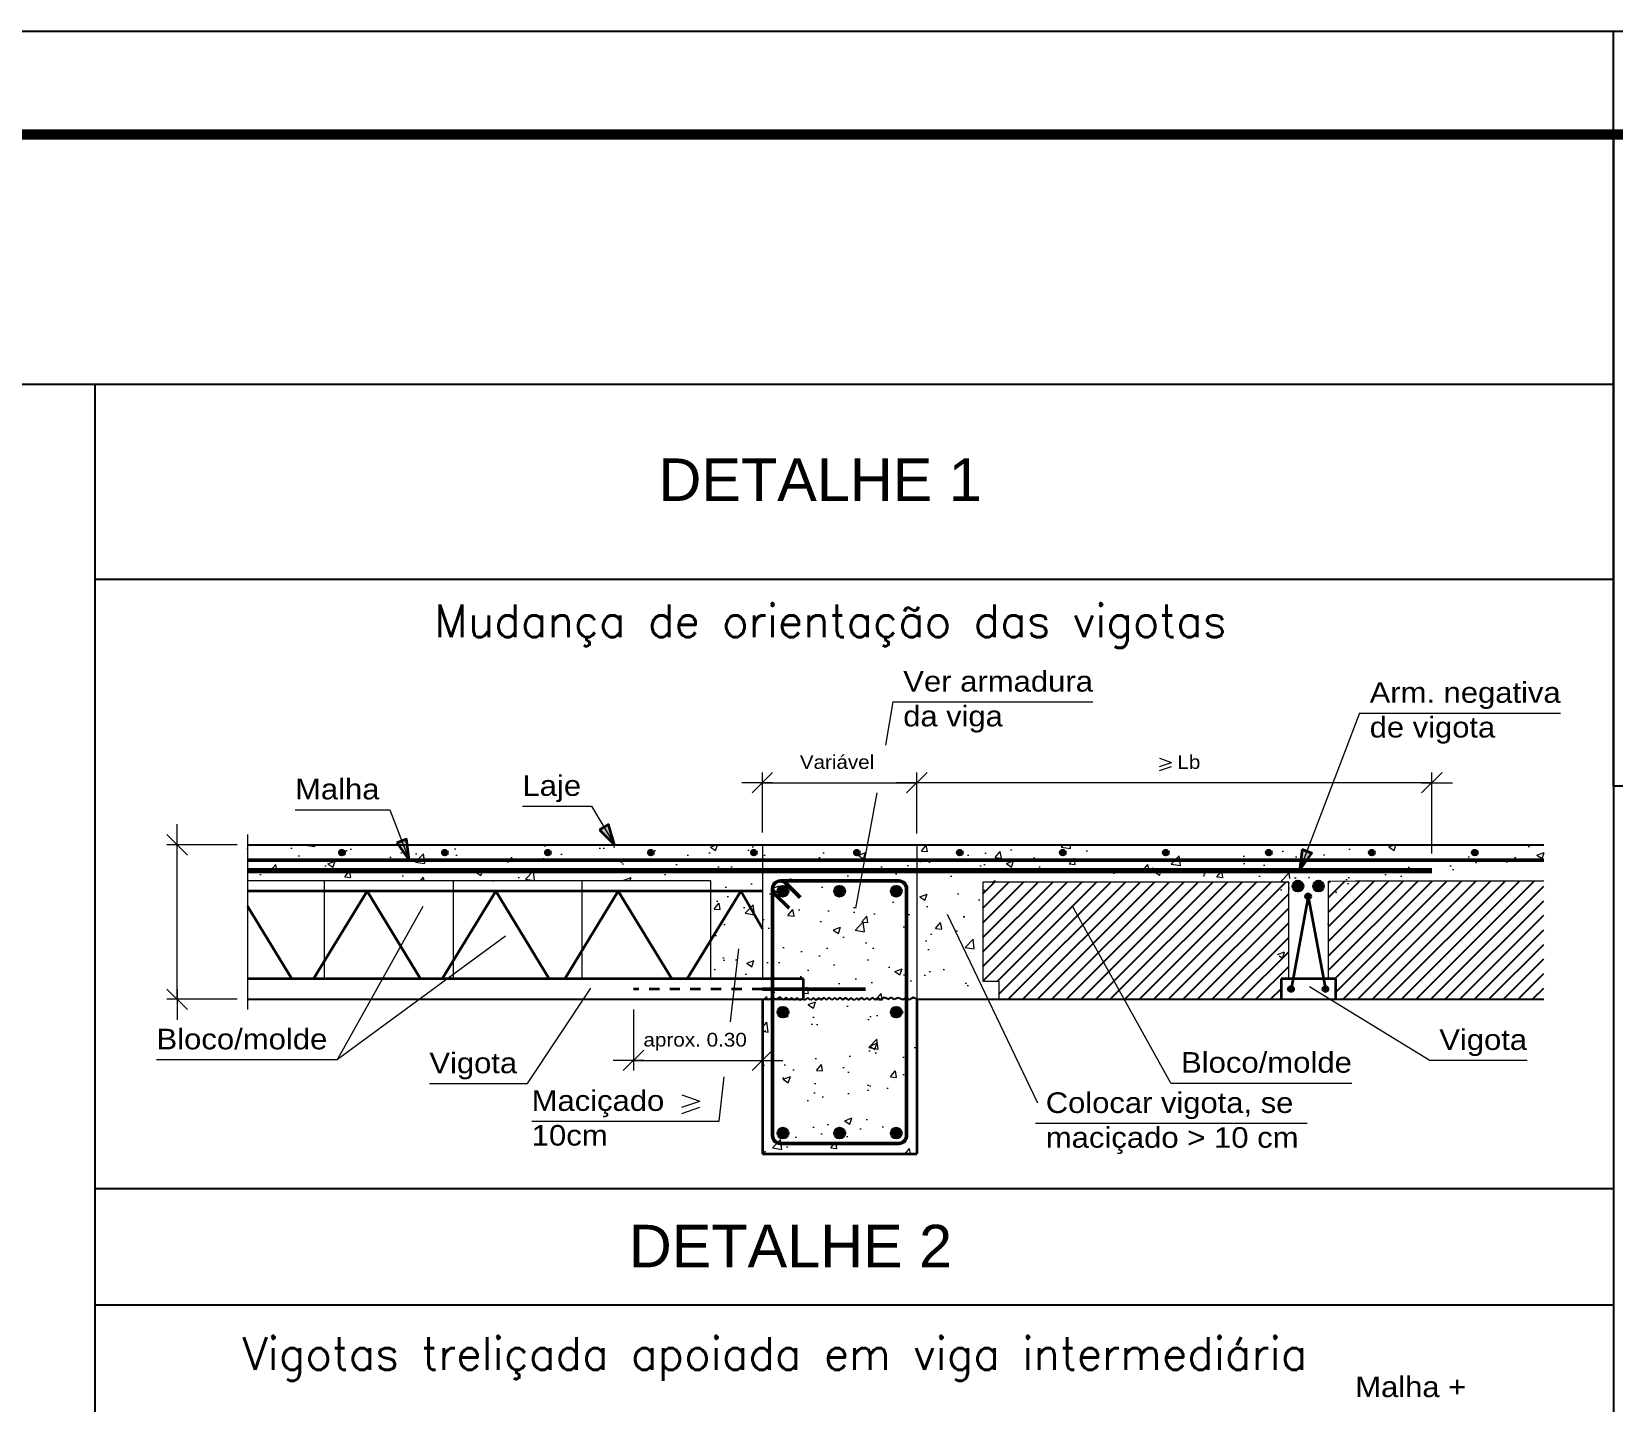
# Model space of a CAD drawing. Header units: millimetres. Extents: x 480 to 1615, y -207 to 251.
# Drawn here: x 820.29 to 835.65, y -98.44 to -85.13 of the extents above; entities that cross this region are included whole.
import ezdxf
from ezdxf.enums import TextEntityAlignment as Align

# ---------------------------------------------------------------- set-up
doc = ezdxf.new("R2010")
doc.units = ezdxf.units.MM
doc.linetypes.add('DASHDOT', pattern=[18.5, 12, -3, 0.5, -3])
doc.linetypes.add('DASHED2', pattern=[0.0625, 0.041667, -0.020833])
for name, color, linetype, lineweight in [('0-CYPE0', 10, 'Continuous', 13), ('0-CYPE1', 2, 'Continuous', 18), ('0-CYPE2', 140, 'Continuous', 35), ('0-CYPE3', 5, 'Continuous', 50), ('0-CYPE4', 6, 'Continuous', 70)]:
    doc.layers.add(name, color=color, linetype=linetype, lineweight=lineweight)
for name, color, linetype in [('ARQ-FOLHA', 7, 'Continuous'), ('ARQ-TEXTO2', 2, 'Continuous'), ('Camada 1', 7, 'Continuous')]:
    doc.layers.add(name, color=color, linetype=linetype)
doc.styles.add('CYPETXT', font='arial.ttf', dxfattribs={"height": 0.2})
doc.styles.add('ROMANS', font='romans.shx')
doc.styles.add('TQS_ARIAL', font='arial.ttf')

# ---------------------------------------------------------------- blocks, each defined once
blk = doc.blocks.new('FOLHA A1')
at = {"layer": 'ARQ-FOLHA'}
for p, q in [((841, 0), (0, 0)), ((656, -10), (656, 0))]:
    blk.add_line(p, q, dxfattribs=at)
at = {"layer": 'ARQ-FOLHA', "const_width": 1}
blk.add_lwpolyline([(25, -10), (25, -584), (831, -584), (831, -10), (25, -10)], dxfattribs=at)

msp = doc.modelspace()

# ---------------------------------------------------------------- hatches: boundary and pattern name
h = msp.add_hatch()
h.set_pattern_fill('_USER', color=256, scale=0.1, angle=45, pattern_type=0)
h.set_pattern_definition([(45, (816.78634, -105.81453), (-0.0707107, 0.0707107), [])])
h.paths.add_polyline_path([(832.493, -93.39), (829.523, -93.39), (829.523, -94.351), (829.679, -94.351), (829.679, -94.528), (832.418, -94.528), (832.418, -94.328), (832.493, -94.328)])
h.paths.add_polyline_path([(834.97, -93.378), (833.141, -93.378), (832.88, -93.379), (832.88, -94.328), (832.946, -94.328), (832.946, -94.528), (834.97, -94.528)])
at = {"layer": '0-CYPE0'}
h = msp.add_hatch(dxfattribs=at)
h.set_pattern_fill('ID9', color=256, style=0, pattern_type=2)
h.set_pattern_definition([(50.00002, (722.6395, -239.9404), (0.71726, -0.06275), [0.075, -0.825]), (355, (722.6395, -239.9404), (-0.13875, 0.75219), [0.06, -0.66]), (100.4514, (722.69925, -239.94565), (0.57851, 0.68944), [0.06374, -0.70114]), (46.1842, (722.6395, -239.7404), (1.06724, -0.16552), [0.1125, -1.2375]), (96.6356, (722.7284, -239.7542), (0.934665, 0.97412), [0.09561, -1.051715]), (351.1842, (722.6395, -239.7404), (0.93466, 0.97412), [0.09, -0.99]), (21, (722.7395, -239.7904), (0.596905, -0.40262), [0.075, -0.825]), (326, (722.7395, -239.7904), (0.243315, 0.72515), [0.06, -0.66]), (71.4514, (722.7892, -239.824), (0.840225, 0.32253), [0.06374, -0.70114]), (37.49997, (722.63948, -239.94042), (0.01216, 0.332895), [0, -0.652, 0, -0.67, 0, -0.6625]), (7.50002, (722.63948, -239.94042), (0.26307, 0.39441), [0, -0.382, 0, -0.637, 0, -0.2525]), (327.49998, (722.41648, -239.94042), (0.53382, -0.022555), [0, -0.25, 0, -0.78, 0, -1.035]), (317.49998, (722.3165, -239.9404), (0.583185, 0.100105), [0, -0.325, 0, -0.518, 0, -0.735])])
h.paths.add_polyline_path([(834.97, -93.028), (822.382, -93.028), (822.382, -93.378), (826.882, -93.378), (826.882, -94.328), (827.382, -94.328), (827.382, -96.028), (828.882, -96.028), (828.882, -94.528), (829.505, -94.528), (829.371, -94.347), (829.337, -94.125), (829.439, -94.074), (829.576, -93.322), (832.227, -93.356), (832.381, -93.8), (832.381, -94.091), (832.5, -94.193), (832.5, -93.356), (832.876, -93.339), (832.808, -93.8), (832.876, -94.005), (832.911, -94.091), (833.099, -93.373), (834.98, -93.356)], flags=0)
at = {"layer": '0-CYPE2'}
for points in [[(825.801, -92.882), (825.946, -93.028), (825.887, -92.831)], [(823.833, -93.009), (823.951, -93.178), (823.927, -92.973)], [(832.623, -93.073), (832.599, -93.278), (832.716, -93.109)]]:
    msp.add_hatch(color=256, dxfattribs=at).paths.add_polyline_path(points)
h = msp.add_hatch(color=256, dxfattribs=at)
edge = h.paths.add_edge_path()
edge.add_arc((823.3, -93.103), 0.025, 0, 360)
h = msp.add_hatch(color=256, dxfattribs=at)
edge = h.paths.add_edge_path()
edge.add_arc((824.3, -93.103), 0.025, 0, 360)
h = msp.add_hatch(color=256, dxfattribs=at)
edge = h.paths.add_edge_path()
edge.add_arc((825.3, -93.103), 0.025, 0, 360)
h = msp.add_hatch(color=256, dxfattribs=at)
edge = h.paths.add_edge_path()
edge.add_arc((826.3, -93.103), 0.025, 0, 360)
h = msp.add_hatch(color=256, dxfattribs=at)
edge = h.paths.add_edge_path()
edge.add_arc((827.3, -93.103), 0.025, 0, 360)
h = msp.add_hatch(color=256, dxfattribs=at)
edge = h.paths.add_edge_path()
edge.add_arc((828.3, -93.103), 0.025, 0, 360)
h = msp.add_hatch(color=256, dxfattribs=at)
edge = h.paths.add_edge_path()
edge.add_arc((829.3, -93.103), 0.025, 0, 360)
h = msp.add_hatch(color=256, dxfattribs=at)
edge = h.paths.add_edge_path()
edge.add_arc((830.3, -93.103), 0.025, 0, 360)
h = msp.add_hatch(color=256, dxfattribs=at)
edge = h.paths.add_edge_path()
edge.add_arc((831.3, -93.103), 0.025, 0, 360)
h = msp.add_hatch(color=256, dxfattribs=at)
edge = h.paths.add_edge_path()
edge.add_arc((832.3, -93.103), 0.025, 0, 360)
h = msp.add_hatch(color=256, dxfattribs=at)
edge = h.paths.add_edge_path()
edge.add_arc((833.3, -93.103), 0.025, 0, 360)
h = msp.add_hatch(color=256, dxfattribs=at)
edge = h.paths.add_edge_path()
edge.add_arc((834.3, -93.103), 0.025, 0, 360)
h = msp.add_hatch(color=256, dxfattribs=at)
edge = h.paths.add_edge_path()
edge.add_arc((832.582, -93.428), 0.05, 0, 360)
h = msp.add_hatch(color=256, dxfattribs=at)
edge = h.paths.add_edge_path()
edge.add_arc((832.782, -93.428), 0.05, 0, 360)
h = msp.add_hatch(color=256, dxfattribs=at)
edge = h.paths.add_edge_path()
edge.add_arc((827.582, -93.478), 0.05, 0, 360)
h = msp.add_hatch(color=256, dxfattribs=at)
edge = h.paths.add_edge_path()
edge.add_arc((828.132, -93.478), 0.05, 0, 360)
h = msp.add_hatch(color=256, dxfattribs=at)
edge = h.paths.add_edge_path()
edge.add_arc((828.682, -93.478), 0.05, 0, 360)
h = msp.add_hatch(color=256, dxfattribs=at)
edge = h.paths.add_edge_path()
edge.add_arc((832.682, -93.528), 0.025, 0, 360)
h = msp.add_hatch(color=256, dxfattribs=at)
edge = h.paths.add_edge_path()
edge.add_arc((832.515, -94.428), 0.025, 0, 360)
h = msp.add_hatch(color=256, dxfattribs=at)
edge = h.paths.add_edge_path()
edge.add_arc((832.849, -94.428), 0.025, 0, 360)
h = msp.add_hatch(color=256, dxfattribs=at)
edge = h.paths.add_edge_path()
edge.add_arc((827.582, -94.653), 0.05, 0, 360)
h = msp.add_hatch(color=256, dxfattribs=at)
edge = h.paths.add_edge_path()
edge.add_arc((828.682, -94.653), 0.05, 0, 360)
h = msp.add_hatch(color=256, dxfattribs=at)
edge = h.paths.add_edge_path()
edge.add_arc((827.582, -95.828), 0.05, 0, 360)
h = msp.add_hatch(color=256, dxfattribs=at)
edge = h.paths.add_edge_path()
edge.add_arc((828.132, -95.828), 0.05, 0, 360)
h = msp.add_hatch(color=256, dxfattribs=at)
edge = h.paths.add_edge_path()
edge.add_arc((828.682, -95.828), 0.05, 0, 360)

# ---------------------------------------------------------------- linework, layer by layer
for p, q in [((835.645, -86.128), (823.567, -86.128)), ((835.645, -86.128), (835.645, -143.528)), ((772.545, -88.552), (835.645, -88.552)), ((820.901, -88.552), (820.901, -143.528)), ((820.901, -90.448), (835.645, -90.448)), ((822.382, -93.028), (834.97, -93.028)), ((822.382, -94.528), (827.782, -94.528)), ((827.417, -94.513), (827.387, -94.533)), ((827.443, -94.533), (827.417, -94.513)), ((827.479, -94.513), (827.443, -94.533)), ((827.517, -94.529), (827.479, -94.513)), ((827.554, -94.508), (827.517, -94.529)), ((827.582, -94.532), (827.554, -94.508)), ((827.612, -94.512), (827.582, -94.532)), ((827.638, -94.532), (827.612, -94.512)), ((827.666, -94.513), (827.636, -94.533)), ((827.692, -94.534), (827.666, -94.513)), ((827.721, -94.515), (827.691, -94.535)), ((827.747, -94.535), (827.721, -94.515)), ((827.775, -94.516), (827.745, -94.536)), ((827.801, -94.536), (827.775, -94.516)), ((827.824, -94.513), (827.794, -94.534)), ((827.85, -94.534), (827.824, -94.513)), ((827.878, -94.515), (827.848, -94.535)), ((827.904, -94.535), (827.878, -94.515)), ((827.932, -94.516), (827.902, -94.537)), ((827.958, -94.537), (827.932, -94.516)), ((827.981, -94.514), (827.951, -94.534)), ((828.007, -94.534), (827.981, -94.514)), ((828.031, -94.512), (828.001, -94.532)), ((828.057, -94.532), (828.031, -94.512)), ((828.086, -94.513), (828.055, -94.534)), ((828.111, -94.534), (828.086, -94.513)), ((828.137, -94.512), (828.106, -94.532)), ((828.162, -94.533), (828.137, -94.512)), ((828.191, -94.514), (828.161, -94.534)), ((828.217, -94.534), (828.191, -94.514)), ((828.245, -94.515), (828.215, -94.535)), ((828.271, -94.535), (828.245, -94.515)), ((828.299, -94.516), (828.269, -94.537)), ((828.325, -94.537), (828.299, -94.516)), ((828.347, -94.513), (828.317, -94.533)), ((828.373, -94.533), (828.347, -94.513)), ((828.401, -94.514), (828.371, -94.534)), ((828.427, -94.535), (828.401, -94.514)), ((828.451, -94.512), (828.421, -94.532)), ((828.477, -94.533), (828.451, -94.512)), ((828.505, -94.514), (828.475, -94.534)), ((828.531, -94.534), (828.505, -94.514)), ((828.564, -94.512), (828.528, -94.533)), ((828.602, -94.528), (828.564, -94.512)), ((828.636, -94.509), (828.599, -94.53)), ((828.662, -94.53), (828.636, -94.509)), ((828.699, -94.513), (828.662, -94.53)), ((828.745, -94.533), (828.699, -94.513)), ((828.782, -94.512), (828.745, -94.533)), ((828.808, -94.533), (828.782, -94.512)), ((828.845, -94.512), (828.808, -94.533)), ((828.882, -94.528), (828.845, -94.512)), ((828.882, -94.528), (834.97, -94.528)), ((835.645, -96.368), (820.901, -96.368)), ((820.901, -97.496), (835.645, -97.496))]:
    msp.add_line(p, q)
msp.add_lwpolyline([(835.645, -86.128), (840.871, -86.128), (840.871, -92.458), (835.645, -92.458)], close=True)
at = {"layer": '0-CYPE1'}
for p, q in [((828.65, -91.639), (828.579, -92.06)), ((828.65, -91.639), (830.592, -91.639)), ((833.179, -91.748), (832.599, -93.278)), ((833.179, -91.748), (835.133, -91.748)), ((831.237, -92.187), (831.353, -92.227)), ((831.237, -92.267), (831.353, -92.227)), ((831.237, -92.307), (831.353, -92.267)), ((827.482, -92.424), (827.182, -92.424)), ((827.282, -92.524), (827.482, -92.324)), ((827.382, -92.909), (827.382, -92.324)), ((827.382, -92.424), (828.882, -92.424)), ((828.982, -92.424), (828.682, -92.424)), ((828.982, -92.324), (828.782, -92.524)), ((828.882, -92.916), (828.882, -92.324)), ((833.882, -92.424), (828.882, -92.424)), ((833.782, -92.524), (833.982, -92.324)), ((833.782, -92.424), (834.082, -92.424)), ((833.882, -93.111), (833.882, -92.324)), ((828.493, -92.524), (828.286, -93.642)), ((822.845, -92.686), (823.764, -92.686)), ((823.764, -92.686), (823.951, -93.178)), ((825.052, -92.652), (825.722, -92.652)), ((825.722, -92.652), (825.946, -93.028)), ((821.699, -93.128), (821.699, -92.828)), ((821.799, -93.128), (821.599, -92.928)), ((822.282, -93.028), (821.599, -93.028)), ((821.699, -94.528), (821.699, -93.028)), ((826.882, -93.378), (822.382, -93.378)), ((823.132, -94.328), (823.132, -93.378)), ((824.382, -94.328), (824.382, -93.378)), ((825.632, -94.328), (825.632, -93.378)), ((826.882, -94.328), (826.882, -93.378)), ((832.88, -93.379), (833.141, -93.378)), ((833.141, -93.378), (834.97, -93.378)), ((832.493, -93.39), (829.523, -93.39)), ((829.523, -93.39), (829.523, -94.351)), ((832.493, -94.328), (832.493, -93.39)), ((832.88, -94.328), (832.88, -93.379)), ((823.258, -95.114), (824.087, -93.622)), ((831.347, -95.341), (830.392, -93.622)), ((830.057, -95.536), (829.18, -93.705)), ((824.889, -93.916), (823.258, -95.114)), ((827.072, -94.746), (827.154, -94.037)), ((821.799, -94.628), (821.599, -94.428)), ((821.699, -94.428), (821.699, -94.728)), ((825.101, -95.346), (825.717, -94.42)), ((829.523, -94.351), (829.679, -94.351)), ((829.679, -94.351), (829.679, -94.528)), ((832.418, -94.528), (832.418, -94.328)), ((832.418, -94.328), (832.493, -94.328)), ((833.855, -95.12), (832.695, -94.408)), ((832.946, -94.328), (832.88, -94.328)), ((832.946, -94.528), (832.946, -94.328)), ((822.282, -94.528), (821.599, -94.528)), ((826.132, -94.628), (826.132, -95.221)), ((827.382, -94.628), (827.382, -95.221)), ((826.232, -95.021), (826.032, -95.221)), ((827.482, -95.021), (827.282, -95.221)), ((821.499, -95.114), (823.258, -95.114)), ((826.232, -95.121), (825.932, -95.121)), ((826.132, -95.121), (827.382, -95.121)), ((827.282, -95.121), (827.582, -95.121)), ((833.855, -95.12), (834.807, -95.12)), ((824.149, -95.346), (825.101, -95.346)), ((826.961, -95.712), (827.011, -95.28)), ((831.347, -95.341), (833.106, -95.341)), ((826.6, -95.457), (826.774, -95.517)), ((826.6, -95.577), (826.774, -95.517)), ((826.6, -95.637), (826.774, -95.577)), ((825.142, -95.712), (826.961, -95.712)), ((830.034, -95.732), (832.672, -95.732))]:
    msp.add_line(p, q, dxfattribs=at)
at = {"layer": '0-CYPE1', "linetype": 'DASHDOT'}
for p, q in [((822.382, -92.928), (822.382, -94.628)), ((827.382, -93.028), (827.382, -94.328)), ((828.882, -93.028), (828.882, -94.528))]:
    msp.add_line(p, q, dxfattribs=at)
at = {"layer": '0-CYPE1'}
msp.add_arc((829.641, -93.403), 0.025, 90, 171.0694, dxfattribs=at)
at = {"layer": '0-CYPE2'}
for p, q in [((827.382, -93.478), (822.382, -93.478)), ((823.024, -94.328), (823.544, -93.478)), ((824.063, -94.328), (823.544, -93.478)), ((824.274, -94.328), (824.794, -93.478)), ((825.313, -94.328), (824.794, -93.478)), ((825.463, -94.328), (825.983, -93.478)), ((826.503, -94.328), (825.983, -93.478)), ((826.653, -94.328), (827.172, -93.478)), ((827.382, -93.842), (827.172, -93.478)), ((832.682, -93.528), (832.515, -94.428)), ((832.682, -93.528), (832.849, -94.428)), ((822.813, -94.328), (822.382, -93.623)), ((827.782, -94.328), (822.382, -94.328)), ((827.782, -94.528), (827.782, -94.328)), ((832.946, -94.328), (832.418, -94.328)), ((832.418, -94.328), (832.418, -94.528)), ((832.946, -94.328), (832.946, -94.528)), ((827.382, -94.528), (827.382, -96.028)), ((828.882, -94.528), (828.882, -96.028)), ((827.382, -96.028), (828.882, -96.028))]:
    msp.add_line(p, q, dxfattribs=at)
at = {"layer": '0-CYPE2', "linetype": 'DASHED2'}
msp.add_line((827.382, -94.428), (826.132, -94.428), dxfattribs=at)
at = {"layer": '0-CYPE2'}
for points in [[(825.801, -92.882), (825.946, -93.028), (825.887, -92.831)], [(823.833, -93.009), (823.951, -93.178), (823.927, -92.973)], [(832.623, -93.073), (832.599, -93.278), (832.716, -93.109)]]:
    msp.add_lwpolyline(points, close=True, dxfattribs=at)
for points in [[(825.801, -92.882), (825.887, -92.831)], [(823.833, -93.009), (823.927, -92.973)], [(832.623, -93.073), (832.716, -93.109)]]:
    msp.add_lwpolyline(points, dxfattribs=at)
for centre, radius in [((823.3, -93.103), 0.025), ((824.3, -93.103), 0.025), ((825.3, -93.103), 0.025), ((826.3, -93.103), 0.025), ((827.3, -93.103), 0.025), ((828.3, -93.103), 0.025), ((829.3, -93.103), 0.025), ((830.3, -93.103), 0.025), ((831.3, -93.103), 0.025), ((832.3, -93.103), 0.025), ((833.3, -93.103), 0.025), ((834.3, -93.103), 0.025), ((832.582, -93.428), 0.05), ((832.782, -93.428), 0.05), ((827.582, -93.478), 0.05), ((828.132, -93.478), 0.05), ((828.682, -93.478), 0.05), ((832.682, -93.528), 0.025), ((832.515, -94.428), 0.025), ((832.849, -94.428), 0.025), ((827.582, -94.653), 0.05), ((828.682, -94.653), 0.05), ((827.582, -95.828), 0.05), ((828.132, -95.828), 0.05), ((828.682, -95.828), 0.05)]:
    msp.add_circle(centre, radius, dxfattribs=at)
at = {"layer": '0-CYPE3'}
for p, q in [((822.382, -93.178), (834.97, -93.178)), ((827.557, -93.378), (828.707, -93.378)), ((827.482, -95.853), (827.482, -93.453)), ((827.504, -93.506), (827.642, -93.644)), ((827.61, -93.4), (827.748, -93.538)), ((828.782, -93.453), (828.782, -95.853)), ((828.382, -94.428), (827.382, -94.428)), ((828.707, -95.928), (827.557, -95.928))]:
    msp.add_line(p, q, dxfattribs=at)
for centre, start, end in [((827.557, -93.453), 90, 180), ((827.557, -93.453), 45, 90), ((828.707, -93.453), 0, 90), ((827.557, -93.453), 180, 225), ((827.557, -95.853), 180, 270), ((828.707, -95.853), 270, 360)]:
    msp.add_arc(centre, 0.075, start, end, dxfattribs=at)
at = {"layer": '0-CYPE4'}
msp.add_line((822.382, -93.278), (833.882, -93.278), dxfattribs=at)

# ---------------------------------------------------------------- block references
at = {"layer": 'ARQ-FOLHA', "xscale": 0.1, "yscale": 0.1, "zscale": 0.1}
msp.add_blockref('FOLHA A1', (770.045, -85.128), dxfattribs=at)

# ---------------------------------------------------------------- texts
at = {"layer": '0-CYPE1', "style": 'CYPETXT'}
for s, height, width, p, p2 in [('Ver armadura', 0.2, 1.078337, (828.75, -91.539), (830.592, -91.539)), ('Arm. negativa', 0.2, 1.075569, (833.279, -91.648), (835.133, -91.648)), ('da viga ', 0.2, 1.072982, (828.75, -91.877), (829.8, -91.877)), ('de vigota ', 0.2, 1.074615, (833.279, -91.985), (834.581, -91.985)), ('Variável', 0.1333, 1.0729, (827.746, -92.29), (828.468, -92.29)), ('Lb', 0.1333, 1.081159, (831.411, -92.29), (831.635, -92.29)), ('Malha', 0.2, 1.076241, (822.845, -92.586), (823.664, -92.586)), ('Laje', 0.2, 1.079055, (825.052, -92.552), (825.622, -92.552)), ('Bloco/molde', 0.2, 1.079012, (821.499, -95.014), (823.158, -95.014)), ('aprox. 0.30 ', 0.13333, 1.077543, (826.227, -94.987), (827.287, -94.987)), ('Vigota', 0.2, 1.075454, (833.955, -95.02), (834.807, -95.02)), ('Vigota', 0.2, 1.075454, (824.149, -95.246), (825.001, -95.246)), ('Bloco/molde', 0.2, 1.079012, (831.447, -95.241), (833.106, -95.241)), ('Maciçado ', 0.2, 1.076648, (825.142, -95.612), (826.513, -95.612)), ('Colocar vigota, se ', 0.2, 1.074802, (830.134, -95.632), (832.621, -95.632)), ('10cm', 0.2, 1.08018, (825.142, -95.949), (825.88, -95.949)), ('maciçado > 10 cm ', 0.2, 1.078779, (830.134, -95.97), (832.672, -95.97)), ('Malha + ', 0.2, 1.075598, (833.139, -98.392), (834.3, -98.392))]:
    msp.add_text(s, height=height, dxfattribs=dict(at, width=width)).set_placement(p, p2, align=Align.FIT)
at = {"layer": 'ARQ-TEXTO2', "char_height": 0.3166, "attachment_point": 1, "style": 'ROMANS'}
for s, insert in [('Mudança de orientação das vigotas', (824.196, -90.693)), ('Vigotas treliçada apoiada em viga intermediária', (822.335, -97.811))]:
    msp.add_mtext(s, dxfattribs=dict(at, insert=insert))
at = {"layer": 'Camada 1', "color": 0, "lineweight": 25, "style": 'TQS_ARIAL'}
for s, p in [('DETALHE 1', (826.374, -89.687)), ('DETALHE 2', (826.086, -97.131))]:
    msp.add_text(s, height=0.4125, dxfattribs=at).set_placement(p)

doc.saveas('drawing.dxf')
